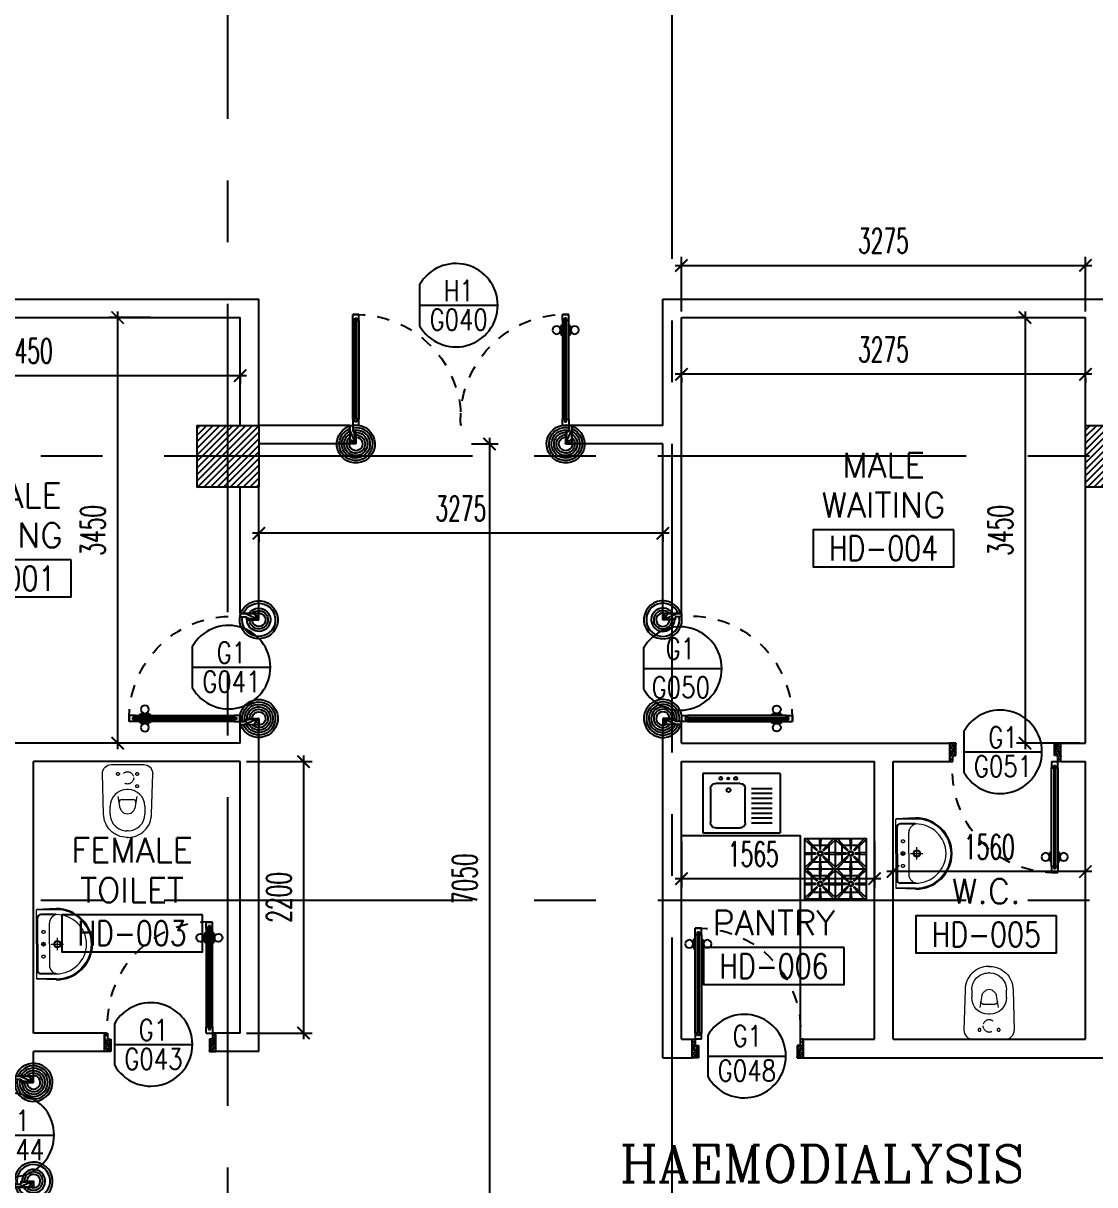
# Model space of a CAD drawing. Extents: x 417866.9 to 417960.2, y 43448 to 43538.2.
# Drawn here: x 417931.88 to 417940.56, y 43475.37 to 43484.78 of the extents above; entities that cross this region are included whole.
import ezdxf
from ezdxf.enums import TextEntityAlignment as Align

# ---------------------------------------------------------------- set-up
doc = ezdxf.new("R2010")
doc.units = 0
doc.header["$MEASUREMENT"] = 0
doc.header["$PDMODE"] = 3
doc.header["$PDSIZE"] = 0.1
for name, pattern in [('CENTERX2', [4, 2.5, -0.5, 0.5, -0.5]), ('DASHED', [0.75, 0.5, -0.25]), ('HIDDEN', [0.375, 0.25, -0.125]), ('HIDDEN2', [0.1875, 0.125, -0.0625])]:
    doc.linetypes.add(name, pattern=pattern)
doc.layers.get('0').update_dxf_attribs({"linetype": 'CONTINUOUS'})
doc.layers.get('DEFPOINTS').update_dxf_attribs({"linetype": 'CONTINUOUS'})
for name, color, linetype in [('A-FURN-W', 4, 'CONTINUOUS'), ('AXES', 11, 'CENTERX2'), ('COL', 2, 'CONTINUOUS'), ('DIM', 4, 'CONTINUOUS'), ('DOOR', 4, 'CONTINUOUS'), ('DOOR-CR', 2, 'CONTINUOUS'), ('DOOR-DIM', 3, 'CONTINUOUS'), ('DOOR-NO', 3, 'CONTINUOUS'), ('E-PANELBX', 3, 'CONTINUOUS'), ('FIX', 3, 'CONTINUOUS'), ('HAT', 8, 'CONTINUOUS'), ('K-FUR', 3, 'CONTINUOUS'), ('RM-BOX', 2, 'CONTINUOUS'), ('RM-NAME', 2, 'CONTINUOUS'), ('RM-NO', 2, 'CONTINUOUS'), ('TEXT', 4, 'CONTINUOUS'), ('WALL', 2, 'CONTINUOUS')]:
    doc.layers.add(name, color=color, linetype=linetype)
doc.styles.add('ROMANC', font='romanc', dxfattribs={"height": 0.1})
doc.styles.add('ROMANS', font='ROMANS.shx', dxfattribs={"width": 0.6})
doc.dimstyles.new('STANDARD in', dxfattribs={"dimtxt": 0.2, "dimasz": 0.1, "dimexe": 0.07, "dimexo": 0.05, "dimgap": 0.1, "dimtad": 1, "dimdec": 0, "dimlfac": 1000, "dimzin": 0, "dimdsep": 46, "dimtxsty": 'ROMANS', "dimblk": 'ARCHTICK', "dimcen": 0.05, "dimdle": 0.05, "dimclrd": 4, "dimclre": 4, "dimclrt": 2, "dimadec": 0, "dimazin": 0, "dimtfac": 1, "dimtdec": 0, "dimtmove": 2, "dimatfit": 3, "dimfxl": 0, "dimtolj": 1, "dimtzin": 0, "dimarcsym": 0})

# ---------------------------------------------------------------- blocks, each defined once
blk = doc.blocks.new('A$C272A55A0')
at = {"layer": 'DOOR', "color": 0, "linetype": 'ByBlock'}
for p, q in [((0, 900.4), (0, 1050.4)), ((50, 1050.4), (0, 1050.4)), ((50, 950.4), (50, 1050.4)), ((1750, 950.4), (1750, 1050.4)), ((1750, 1050.4), (1800, 1050.4)), ((1800, 1050.4), (1800, 900.4)), ((25, 950.4), (50, 950.4)), ((25, 900.4), (25, 950.4)), ((1775, 950.4), (1750, 950.4)), ((1775, 900.4), (1775, 950.4)), ((0, 900.4), (25, 900.4)), ((75, 900.4), (25, 900.4)), ((25, 850.4), (25, 900.4)), ((42, 850.4), (25, 850.4)), ((58, 870.4), (42, 870.4)), ((42, 870.4), (42, 850.4)), ((58, 850.4), (58, 870.4)), ((75, 850.4), (58, 850.4)), ((75, 900.4), (75, 850.4)), ((1725, 900.4), (1775, 900.4)), ((1725, 900.4), (1725, 850.4)), ((1725, 850.4), (1742, 850.4)), ((1742, 870.4), (1758, 870.4)), ((1742, 850.4), (1742, 870.4)), ((1758, 870.4), (1758, 850.4)), ((1758, 850.4), (1775, 850.4)), ((1800, 900.4), (1775, 900.4)), ((1775, 850.4), (1775, 900.4)), ((1717.8, 160.1), (1708.8, 160.1)), ((1708.8, 95.3), (1708.8, 160.1)), ((1717.8, 95.3), (1708.8, 95.3)), ((1725, 172.7), (1717.8, 172.7)), ((1717.8, 172.7), (1717.8, 82.7)), ((1717.8, 95.3), (1717.8, 160.1)), ((1775, 172.7), (1782.2, 172.7)), ((1782.2, 172.7), (1782.2, 82.7)), ((1782.2, 160.1), (1791.2, 160.1)), ((1782.2, 95.3), (1782.2, 160.1)), ((1782.2, 95.3), (1791.2, 95.3)), ((1791.2, 95.3), (1791.2, 160.1)), ((25, 50.4), (42, 50.4)), ((25, 50.4), (25, 0.4)), ((25, 0.4), (75, 0.4)), ((75, 0.4), (25, 0.4)), ((42, 50.4), (42, 30.4)), ((42, 30.4), (58, 30.4)), ((58, 50.4), (75, 50.4)), ((58, 50.4), (58, 30.4)), ((75, 50.4), (75, 0.4)), ((1725, 82.7), (1717.8, 82.7)), ((1742, 50.4), (1725, 50.4)), ((1725, 50.4), (1725, 0.4)), ((1775, 0.4), (1725, 0.4)), ((1725, 0.4), (1775, 0.4)), ((1742, 50.4), (1742, 30.4)), ((1758, 30.4), (1742, 30.4)), ((1775, 50.4), (1758, 50.4)), ((1758, 50.4), (1758, 30.4)), ((1775, 82.7), (1782.2, 82.7)), ((1775, 50.4), (1775, 0.4))]:
    blk.add_line(p, q, dxfattribs=at)
at = {"layer": 'DOOR', "color": 9, "linetype": 'ByBlock'}
for p, q in [((50, 1050.4), (0, 1010.2)), ((50, 1050.4), (0, 936.6)), ((50, 1050.4), (36.6, 950.4)), ((1750, 1050.4), (1800, 1010.2)), ((1750, 1050.4), (1800, 936.6)), ((1750, 1050.4), (1763.4, 950.4))]:
    blk.add_line(p, q, dxfattribs=at)
at = {"layer": 'DOOR', "linetype": 'ByBlock'}
for p, q in [((25, 850.4), (25, 50.4)), ((42, 850.4), (42, 50.4)), ((58, 850.4), (58, 50.4)), ((75, 50.4), (75, 850.4)), ((1725, 50.4), (1725, 850.4)), ((1742, 850.4), (1742, 50.4)), ((1758, 850.4), (1758, 50.4)), ((1775, 850.4), (1775, 50.4))]:
    blk.add_line(p, q, dxfattribs=at)
at = {"layer": 'DOOR', "color": 0, "linetype": 'ByBlock'}
for centre in [(1676.5, 127.7), (1823.5, 127.7)]:
    blk.add_circle(centre, 32.4, dxfattribs=at)
at = {"layer": 'DOOR', "color": 9, "linetype": 'ByBlock'}
for centre, radius, start, end in [((50, 1050.4), 34.4, 180, 270), ((50, 1050.4), 14.4, 180, 270), ((1750, 1050.4), 14.4, 270, 0), ((1750, 1050.4), 34.4, 270, 0), ((50, 1050.4), 54.4, 203.20738, 270), ((50, 1050.4), 74.4, 227.77643, 270), ((50, 1050.4), 94.4, 238.01819, 270), ((50, 1050.4), 114.4, 244.08384, 257.37743), ((1750, 1050.4), 54.4, 270, 336.79262), ((1750, 1050.4), 74.4, 270, 312.22357), ((1750, 1050.4), 94.4, 270, 301.98181), ((1750, 1050.4), 114.4, 282.62257, 295.91616), ((50, 1050.4), 134.4, 248.15985, 259.28002), ((50, 1050.4), 154.4, 251.10529, 256.28577), ((1750, 1050.4), 134.4, 280.71998, 291.84015), ((1750, 1050.4), 154.4, 283.71423, 288.89471)]:
    blk.add_arc(centre, radius, start, end, dxfattribs=at)
at = {"layer": 'DOOR', "linetype": 'HIDDEN', "ltscale": 0.5}
for centre, start, end in [((50, 851.4), 268.31738, 3.29648), ((1750, 851.4), 176.70352, 271.68262)]:
    blk.add_arc(centre, 851.4, start, end, dxfattribs=at)
at = {"layer": 'WALL', "linetype": 'ByBlock'}
blk.add_line((1800, 900.4), (1800, 1050.4), dxfattribs=at)
blk = doc.blocks.new('DOOR90')
at = {"layer": 'DOOR', "color": 7, "linetype": 'ByBlock'}
for p, q in [((-150, 0), (0, 0)), ((-150, 0), (-150, -25)), ((0, -50), (-113.7, 0)), ((0, -50), (-40.1, 0)), ((0, -50), (0, 0)), ((-1000, -25), (-1050, -25)), ((-1050, -75), (-1050, -25)), ((-1050, -25), (-1050, -75)), ((-1000, -75), (-1050, -75)), ((-1000, -42), (-1020, -42)), ((-1020, -42), (-1020, -58)), ((-1000, -58), (-1020, -58)), ((-1000, -25), (-1000, -42)), ((-1000, -58), (-1000, -75)), ((-877.6, -17.8), (-967.6, -17.8)), ((-967.6, -25), (-967.6, -17.8)), ((-967.6, -75), (-967.6, -82.2)), ((-877.6, -82.2), (-967.6, -82.2)), ((-955, -8.8), (-890.2, -8.8)), ((-955, -17.8), (-955, -8.8)), ((-955, -17.8), (-890.2, -17.8)), ((-955, -82.2), (-890.2, -82.2)), ((-955, -82.2), (-955, -91.2)), ((-955, -91.2), (-890.2, -91.2)), ((-890.2, -17.8), (-890.2, -8.8)), ((-890.2, -82.2), (-890.2, -91.2)), ((-877.6, -25), (-877.6, -17.8)), ((-877.6, -75), (-877.6, -82.2)), ((-200, -25), (-150, -25)), ((-200, -42), (-200, -25)), ((-180, -42), (-200, -42)), ((-200, -58), (-180, -58)), ((-200, -75), (-200, -58)), ((-150, -75), (-200, -75)), ((-180, -58), (-180, -42)), ((-150, -25), (-100, -25)), ((-150, -75), (-150, -25)), ((-100, -25), (-100, -50)), ((0, -50), (-100, -36.6)), ((-100, -50), (0, -50)), ((-150, -875), (-100, -875)), ((-150, -900), (-150, -875)), ((-150, -900), (0, -900)), ((0, -900), (-150, -900)), ((0, -850), (-113.7, -900)), ((-100, -875), (-100, -850)), ((0, -850), (-100, -863.4)), ((-100, -850), (0, -850)), ((0, -850), (-40.1, -900)), ((0, -850), (0, -900))]:
    blk.add_line(p, q, dxfattribs=at)
at = {"layer": 'DOOR', "linetype": 'ByBlock'}
for p, q in [((-200, -25), (-1000, -25)), ((-200, -42), (-1000, -42)), ((-200, -58), (-1000, -58)), ((-1000, -75), (-200, -75))]:
    blk.add_line(p, q, dxfattribs=at)
at = {"layer": 'DOOR', "color": 7, "linetype": 'ByBlock'}
for centre in [(-922.6, 23.5), (-922.6, -123.5)]:
    blk.add_circle(centre, 32.4, dxfattribs=at)
for centre, radius, start, end in [((0, -50), 154.4, 161.10529, 166.28577), ((0, -50), 94.4, 148.01819, 180), ((0, -50), 134.4, 158.15985, 169.28002), ((0, -50), 114.4, 154.08384, 167.37743), ((0, -50), 74.4, 137.77643, 180), ((0, -50), 54.4, 113.20738, 180), ((0, -50), 34.4, 90, 180), ((0, -50), 14.4, 90, 180), ((0, -850), 154.4, 193.71423, 198.89471), ((0, -850), 134.4, 190.71998, 201.84015), ((0, -850), 94.4, 180, 211.98181), ((0, -850), 74.4, 180, 222.22357), ((0, -850), 54.4, 180, 246.79262), ((0, -850), 34.4, 180, 270), ((0, -850), 14.4, 180, 270)]:
    blk.add_arc(centre, radius, start, end, dxfattribs=at)
at = {"layer": 'DOOR', "linetype": 'HIDDEN', "ltscale": 0.5}
blk.add_arc((-222.2, -50), 828.2, 178.27012, 275.00304, dxfattribs=at)
blk = doc.blocks.new('RM1')
at = {"layer": 'RM-BOX'}
blk.add_lwpolyline([(569.9, -200), (-569.9, -200), (-569.9, -500), (569.9, -500)], close=True, dxfattribs=at)
at = {"layer": 'RM-NAME', "style": 'ROMANS'}
for tag, p in [('ROOMNAME1', (0, 323.8)), ('ROOMNAME2', (0, 0))]:
    blk.add_attdef(tag, text='', height=200, dxfattribs=at).set_placement(p, align=Align.MIDDLE)
at = {"layer": 'RM-NO', "style": 'ROMANS', "width": 0.8}
blk.add_attdef('ROOMNO', text='', height=200, dxfattribs=at).set_placement((0, -350), align=Align.MIDDLE)
blk = doc.blocks.new('DD1')
at = {"layer": 'DOOR-CR'}
blk.add_line((-316.5, 0), (316.5, 0), dxfattribs=at)
blk.add_lwpolyline([(-316.5, -165.7, 3.820224), (-316.5, 165.7)], format="xyb", close=True, dxfattribs=at)
at = {"layer": 'DOOR-NO', "color": 255, "style": 'ROMANS'}
for tag, width, p in [('G', 0.8, (-21.7, 155.8)), ('0000', 0.7, (-21.7, -135.5))]:
    blk.add_attdef(tag, text='', height=195.5, dxfattribs=dict(at, width=width)).set_placement(p, align=Align.MIDDLE)
blk = doc.blocks.new('LAV1')
at = {"layer": 'FIX', "linetype": 'ByBlock', "ltscale": 0.3}
for p, q in [((-287, 210), (-280, 50)), ((-240, 210), (-240, 85)), ((240, 210), (240, 85)), ((287, 210), (280, 50)), ((0, 60), (-215, 60)), ((0, 60), (215, 60))]:
    blk.add_line(p, q, dxfattribs=at)
at = {"layer": 'FIX', "linetype": 'Continuous', "lineweight": 20}
for p, q in [((-280, 210), (-280, 50)), ((280, 210), (280, 50)), ((0, 155), (-170, 155)), ((0, 155), (170, 155)), ((0, 50), (-280, 50)), ((0, 50), (-247.3, 50)), ((0, 50), (280, 50)), ((0, 50), (247.3, 50))]:
    blk.add_line(p, q, dxfattribs=at)
at = {"layer": 'FIX', "linetype": 'DASHED', "lineweight": 20, "ltscale": 0.05}
for p, q in [((49.5, 220), (-50.5, 220)), ((-0.5, 170), (-0.5, 270)), ((-0.5, 170), (-0.5, 270))]:
    blk.add_line(p, q, dxfattribs=at)
at = {"layer": 'FIX', "lineweight": 20}
for p, q in [((15.6, 107.5), (-15.5, 107.5)), ((0, 92), (0, 123))]:
    blk.add_line(p, q, dxfattribs=at)
for centre, radius in [((-0.5, 220), 29.5), ((-0.5, 220), 22.5), ((0, 107.5), 15.5)]:
    blk.add_circle(centre, radius, dxfattribs=at)
at = {"layer": 'FIX', "linetype": 'HIDDEN', "lineweight": 20, "ltscale": 0.05}
for centre in [(-100, 107.5), (100, 107.5)]:
    blk.add_circle(centre, 12.4, dxfattribs=at)
at = {"layer": 'FIX', "linetype": 'ByBlock', "ltscale": 0.3}
for centre, radius, start, end in [((5.1, 212), 292.1, 90.99638, 180.39035), ((-5.1, 212), 292.1, 359.60965, 89.00362), ((-215, 85), 25, 180, 270), ((215, 85), 25, 270, 0)]:
    blk.add_arc(centre, radius, start, end, dxfattribs=at)
at = {"layer": 'FIX', "linetype": 'Continuous', "lineweight": 20}
for centre, radius, start, end in [((5.1, 212), 285.1, 91.02017, 180.39998), ((-5.1, 212), 285.1, 359.60002, 88.97983), ((5.1, 212), 245.1, 91.18134, 180.46566), ((-5.1, 212), 245.1, 359.53434, 88.81866), ((-170, 225), 70, 180, 270), ((170, 225), 70, 270, 0)]:
    blk.add_arc(centre, radius, start, end, dxfattribs=at)
blk = doc.blocks.new('WC')
at = {"layer": 'FIX', "lineweight": 20}
for p, q in [((475, 140.8), (538, 140.8)), ((339, 4.8), (339, -4.8)), ((394.8, 75.7), (490.4, 60.1)), ((533.7, 24.2), (539.5, 0)), ((539.5, 0), (533.7, -24.2)), ((674, 4.8), (674, -4.8)), ((490.4, -60.1), (394.8, -75.7)), ((538, -140.8), (475, -140.8)), ((213.2, -203.8), (210, -203.8))]:
    blk.add_line(p, q, dxfattribs=at)
at = {"layer": 'FIX', "linetype": 'Continuous', "lineweight": 20}
blk.add_line((420.1, -47.3), (420.4, 44.6), dxfattribs=at)
at = {"layer": 'FIX', "lineweight": 20}
for points in [[(210, -203.8, -0.414214), (137, -130.8), (137, 0), (137, 130.8, -0.414214), (210, 203.8)], [(727, -4.8), (727, 4.8, 0.414214), (538, 193.8), (210, 203.8)], [(727, 4.8), (727, -4.8, -0.414214), (538, -193.8), (210, -203.8)]]:
    blk.add_lwpolyline(points, format="xyb", dxfattribs=at)
at = {"layer": 'FIX', "linetype": 'HIDDEN2', "lineweight": 20, "ltscale": 0.3}
blk.add_circle((245, 0), 49.8, dxfattribs=at)
at = {"layer": 'FIX', "linetype": 'HIDDEN', "lineweight": 20, "ltscale": 0.05}
for centre in [(213.2, 77.5), (213.2, -77.5)]:
    blk.add_circle(centre, 11.6, dxfattribs=at)
at = {"layer": 'FIX', "lineweight": 20}
for centre, radius, start, end in [((475, 4.8), 136, 90, 180), ((538, 4.8), 136, 360, 90), ((464.4, -17.6), 82, 51.07583, 71.50405), ((473, -6.9), 68.2, 27.15318, 51.07583), ((475, -4.8), 136, 180, 270), ((464.4, 17.6), 82, 288.49595, 308.92417), ((473, 6.9), 68.2, 308.92417, 332.84682), ((538, -4.8), 136, 270, 0)]:
    blk.add_arc(centre, radius, start, end, dxfattribs=at)
at = {"layer": 'FIX', "linetype": 'Continuous', "lineweight": 20}
for centre, start, end in [((442.7, 45.5), 88.38785, 182.33379), ((442.4, -45.6), 177.66621, 271.61215)]:
    blk.add_arc(centre, 22.3, start, end, dxfattribs=at)
blk = doc.blocks.new('COL50')
at = {"layer": 'COL'}
blk.add_lwpolyline([(-250, 250), (-250, -250), (250, -250), (250, 250)], close=True, dxfattribs=at)
blk = doc.blocks.new('*X78')
at = {"color": 0}
for p, q in [((238728.6, 25111.6), (239178, 25561)), ((238728.6, 25164.6), (239124.9, 25561)), ((238728.6, 25217.7), (239071.9, 25561)), ((238728.6, 25270.7), (239018.9, 25561)), ((238728.6, 25323.7), (238965.8, 25561)), ((238728.6, 25376.8), (238912.8, 25561)), ((238728.6, 25429.8), (238859.8, 25561)), ((238728.6, 25482.8), (238806.7, 25561)), ((238728.6, 25535.9), (238753.7, 25561)), ((238728.6, 25058.6), (239228.6, 25558.6)), ((238784, 25061), (239228.6, 25505.5)), ((238837.1, 25061), (239228.6, 25452.5)), ((238890.1, 25061), (239228.6, 25399.5)), ((238943.1, 25061), (239228.6, 25346.4)), ((238996.2, 25061), (239228.6, 25293.4)), ((239049.2, 25061), (239228.6, 25240.4)), ((239102.2, 25061), (239228.6, 25187.3)), ((239155.3, 25061), (239228.6, 25134.3)), ((239208.3, 25061), (239228.6, 25081.3))]:
    blk.add_line(p, q, dxfattribs=at)
blk = doc.blocks.new('*X73')
at = {"color": 0}
for p, q in [((245928.6, 25099.1), (246390.4, 25561)), ((245928.6, 25152.1), (246337.4, 25561)), ((245928.6, 25205.2), (246284.4, 25561)), ((245928.6, 25258.2), (246231.3, 25561)), ((245928.6, 25311.2), (246178.3, 25561)), ((245928.6, 25364.3), (246125.3, 25561)), ((245928.6, 25417.3), (246072.2, 25561)), ((245928.6, 25470.3), (246019.2, 25561)), ((245928.6, 25523.4), (245966.2, 25561)), ((245943.5, 25061), (246428.6, 25546.1)), ((245996.5, 25061), (246428.6, 25493)), ((246049.5, 25061), (246428.6, 25440)), ((246102.6, 25061), (246428.6, 25387)), ((246155.6, 25061), (246428.6, 25333.9)), ((246208.6, 25061), (246428.6, 25280.9)), ((246261.7, 25061), (246428.6, 25227.9)), ((246314.7, 25061), (246428.6, 25174.8)), ((246367.7, 25061), (246428.6, 25121.8)), ((246420.8, 25061), (246428.6, 25068.8))]:
    blk.add_line(p, q, dxfattribs=at)
blk = doc.blocks.new('_ARCHTICK')
at = {"color": 0, "linetype": 'ByBlock', "const_width": 0.15}
blk.add_lwpolyline([(-0.5, -0.5), (0.5, 0.5)], dxfattribs=at)
blk = doc.blocks.new('*D250')
at = {"layer": 'DEFPOINTS', "color": 0}
for p in [(417930.1866, 43481.9649), (417933.6366, 43481.9649), (417933.6366, 43481.9281)]:
    blk.add_point(p, dxfattribs=at)
at = {"layer": 'DIM', "color": 4, "lineweight": -2}
for p, q in [((417930.1366, 43481.9281), (417933.6866, 43481.9281)), ((417930.1866, 43481.9149), (417930.1866, 43481.8581)), ((417933.6366, 43481.9149), (417933.6366, 43481.8581))]:
    blk.add_line(p, q, dxfattribs=at)
at = {"layer": 'DIM', "color": 4, "lineweight": -2, "xscale": 0.1, "yscale": 0.1, "zscale": 0.1, "rotation": 180}
blk.add_blockref('_ARCHTICK', (417930.1866, 43481.9281), dxfattribs=at)
at = {"layer": 'DIM', "color": 4, "lineweight": -2, "xscale": 0.1, "yscale": 0.1, "zscale": 0.1}
blk.add_blockref('_ARCHTICK', (417933.6366, 43481.9281), dxfattribs=at)
at = {"layer": 'DIM', "color": 2, "insert": (417931.9116, 43482.1281), "char_height": 0.2, "attachment_point": 5, "style": 'ROMANS'}
blk.add_mtext('\\A1;3450', dxfattribs=at)
blk = doc.blocks.new('*D251')
at = {"layer": 'DEFPOINTS', "color": 0}
for p in [(417932.962, 43482.3993), (417932.6421, 43478.9493), (417932.962, 43478.9493)]:
    blk.add_point(p, dxfattribs=at)
at = {"layer": 'DIM', "color": 4, "lineweight": -2}
for p, q in [((417932.6421, 43482.4493), (417932.6421, 43478.8993)), ((417932.912, 43482.3993), (417932.5721, 43482.3993)), ((417932.912, 43478.9493), (417932.5721, 43478.9493))]:
    blk.add_line(p, q, dxfattribs=at)
at = {"layer": 'DIM', "color": 4, "lineweight": -2, "xscale": 0.1, "yscale": 0.1, "zscale": 0.1}
for p, rotation in [((417932.6421, 43482.3993), 90), ((417932.6421, 43478.9493), 270)]:
    blk.add_blockref('_ARCHTICK', p, dxfattribs=dict(at, rotation=rotation))
at = {"layer": 'DIM', "color": 2, "insert": (417932.4421, 43480.6743), "char_height": 0.2, "attachment_point": 5, "rotation": 90, "style": 'ROMANS'}
blk.add_mtext('\\A1;3450', dxfattribs=at)
blk = doc.blocks.new('*D252')
at = {"layer": 'DEFPOINTS', "color": 0}
for p in [(417933.6366, 43478.7993), (417933.6366, 43476.5993), (417934.1495, 43476.5993)]:
    blk.add_point(p, dxfattribs=at)
at = {"layer": 'DIM', "color": 4, "lineweight": -2}
for p, q in [((417934.1495, 43478.8493), (417934.1495, 43476.5493)), ((417933.6866, 43478.7993), (417934.2195, 43478.7993)), ((417933.6866, 43476.5993), (417934.2195, 43476.5993))]:
    blk.add_line(p, q, dxfattribs=at)
at = {"layer": 'DIM', "color": 4, "lineweight": -2, "xscale": 0.1, "yscale": 0.1, "zscale": 0.1}
for p, rotation in [((417934.1495, 43478.7993), 90), ((417934.1495, 43476.5993), 270)]:
    blk.add_blockref('_ARCHTICK', p, dxfattribs=dict(at, rotation=rotation))
at = {"layer": 'DIM', "color": 2, "insert": (417933.9495, 43477.6993), "char_height": 0.2, "attachment_point": 5, "rotation": 90, "style": 'ROMANS'}
blk.add_mtext('\\A1;2200', dxfattribs=at)
blk = doc.blocks.new('*D583')
at = {"layer": 'DEFPOINTS', "color": 0}
for p in [(417938.9266, 43477.9086), (417938.9266, 43477.8569), (417940.4866, 43477.8569)]:
    blk.add_point(p, dxfattribs=at)
at = {"layer": 'DIM', "color": 4, "lineweight": -2}
for p, q in [((417940.5366, 43477.9086), (417938.8766, 43477.9086)), ((417938.9266, 43477.9069), (417938.9266, 43477.9786)), ((417940.4866, 43477.9069), (417940.4866, 43477.9786))]:
    blk.add_line(p, q, dxfattribs=at)
at = {"layer": 'DIM', "color": 4, "lineweight": -2, "xscale": 0.1, "yscale": 0.1, "zscale": 0.1, "rotation": 180}
blk.add_blockref('_ARCHTICK', (417938.9266, 43477.9086), dxfattribs=at)
at = {"layer": 'DIM', "color": 4, "lineweight": -2, "xscale": 0.1, "yscale": 0.1, "zscale": 0.1}
blk.add_blockref('_ARCHTICK', (417940.4866, 43477.9086), dxfattribs=at)
at = {"layer": 'DIM', "color": 2, "insert": (417939.7066, 43478.1086), "char_height": 0.2, "attachment_point": 5, "style": 'ROMANS'}
blk.add_mtext('\\A1;1560', dxfattribs=at)
blk = doc.blocks.new('*D582')
at = {"layer": 'DEFPOINTS', "color": 0}
for p in [(417937.2116, 43478.2011), (417938.7766, 43478.2011), (417937.2116, 43477.8503)]:
    blk.add_point(p, dxfattribs=at)
at = {"layer": 'DIM', "color": 4, "lineweight": -2}
for p, q in [((417937.2116, 43478.1511), (417937.2116, 43477.7803)), ((417938.7766, 43478.1511), (417938.7766, 43477.7803)), ((417938.8266, 43477.8503), (417937.1616, 43477.8503))]:
    blk.add_line(p, q, dxfattribs=at)
at = {"layer": 'DIM', "color": 4, "lineweight": -2, "xscale": 0.1, "yscale": 0.1, "zscale": 0.1, "rotation": 180}
blk.add_blockref('_ARCHTICK', (417937.2116, 43477.8503), dxfattribs=at)
at = {"layer": 'DIM', "color": 4, "lineweight": -2, "xscale": 0.1, "yscale": 0.1, "zscale": 0.1}
blk.add_blockref('_ARCHTICK', (417938.7766, 43477.8503), dxfattribs=at)
at = {"layer": 'DIM', "color": 2, "insert": (417937.7941, 43478.0503), "char_height": 0.2, "attachment_point": 5, "style": 'ROMANS'}
blk.add_mtext('\\A1;1565', dxfattribs=at)
blk = doc.blocks.new('*D262')
at = {"layer": 'DEFPOINTS', "color": 0}
for p in [(417940.0316, 43482.3993), (417939.9964, 43478.9493), (417940.4866, 43478.9493)]:
    blk.add_point(p, dxfattribs=at)
at = {"layer": 'DIM', "color": 4, "lineweight": -2}
for p, q in [((417939.9964, 43482.4493), (417939.9964, 43478.8993)), ((417939.9816, 43482.3993), (417939.9264, 43482.3993)), ((417940.4366, 43478.9493), (417939.9264, 43478.9493))]:
    blk.add_line(p, q, dxfattribs=at)
at = {"layer": 'DIM', "color": 4, "lineweight": -2, "xscale": 0.1, "yscale": 0.1, "zscale": 0.1}
for p, rotation in [((417939.9964, 43482.3993), 90), ((417939.9964, 43478.9493), 270)]:
    blk.add_blockref('_ARCHTICK', p, dxfattribs=dict(at, rotation=rotation))
at = {"layer": 'DIM', "color": 2, "insert": (417939.7964, 43480.6743), "char_height": 0.2, "attachment_point": 5, "rotation": 90, "style": 'ROMANS'}
blk.add_mtext('\\A1;3450', dxfattribs=at)
blk = doc.blocks.new('*D263')
at = {"layer": 'DEFPOINTS', "color": 0}
for p in [(417940.4866, 43482.8216), (417937.2116, 43482.3993), (417940.4866, 43482.3993)]:
    blk.add_point(p, dxfattribs=at)
at = {"layer": 'DIM', "color": 4, "lineweight": -2}
for p, q in [((417937.1616, 43482.8216), (417940.5366, 43482.8216)), ((417937.2116, 43482.4493), (417937.2116, 43482.8916)), ((417940.4866, 43482.4493), (417940.4866, 43482.8916))]:
    blk.add_line(p, q, dxfattribs=at)
at = {"layer": 'DIM', "color": 4, "lineweight": -2, "xscale": 0.1, "yscale": 0.1, "zscale": 0.1, "rotation": 180}
blk.add_blockref('_ARCHTICK', (417937.2116, 43482.8216), dxfattribs=at)
at = {"layer": 'DIM', "color": 4, "lineweight": -2, "xscale": 0.1, "yscale": 0.1, "zscale": 0.1}
blk.add_blockref('_ARCHTICK', (417940.4866, 43482.8216), dxfattribs=at)
at = {"layer": 'DIM', "color": 2, "insert": (417938.8491, 43483.0216), "char_height": 0.2, "attachment_point": 5, "style": 'ROMANS'}
blk.add_mtext('\\A1;3275', dxfattribs=at)
blk = doc.blocks.new('*D264')
at = {"layer": 'DEFPOINTS', "color": 0}
for p in [(417933.7866, 43480.6868), (417933.7866, 43480.6501), (417937.0616, 43480.6868)]:
    blk.add_point(p, dxfattribs=at)
at = {"layer": 'DIM', "color": 4, "lineweight": -2}
for p, q in [((417937.1116, 43480.6501), (417933.7366, 43480.6501)), ((417933.7866, 43480.6368), (417933.7866, 43480.5801)), ((417937.0616, 43480.6368), (417937.0616, 43480.5801))]:
    blk.add_line(p, q, dxfattribs=at)
at = {"layer": 'DIM', "color": 4, "lineweight": -2, "xscale": 0.1, "yscale": 0.1, "zscale": 0.1, "rotation": 180}
blk.add_blockref('_ARCHTICK', (417933.7866, 43480.6501), dxfattribs=at)
at = {"layer": 'DIM', "color": 4, "lineweight": -2, "xscale": 0.1, "yscale": 0.1, "zscale": 0.1}
blk.add_blockref('_ARCHTICK', (417937.0616, 43480.6501), dxfattribs=at)
at = {"layer": 'DIM', "color": 2, "insert": (417935.4241, 43480.8501), "char_height": 0.2, "attachment_point": 5, "style": 'ROMANS'}
blk.add_mtext('\\A1;3275', dxfattribs=at)
blk = doc.blocks.new('*D265')
at = {"layer": 'DEFPOINTS', "color": 0}
for p in [(417937.2116, 43481.9618), (417940.4866, 43481.9618), (417937.2116, 43481.939)]:
    blk.add_point(p, dxfattribs=at)
at = {"layer": 'DIM', "color": 4, "lineweight": -2}
for p, q in [((417940.5366, 43481.939), (417937.1616, 43481.939)), ((417937.2116, 43481.9118), (417937.2116, 43481.869)), ((417940.4866, 43481.9118), (417940.4866, 43481.869))]:
    blk.add_line(p, q, dxfattribs=at)
at = {"layer": 'DIM', "color": 4, "lineweight": -2, "xscale": 0.1, "yscale": 0.1, "zscale": 0.1, "rotation": 180}
blk.add_blockref('_ARCHTICK', (417937.2116, 43481.939), dxfattribs=at)
at = {"layer": 'DIM', "color": 4, "lineweight": -2, "xscale": 0.1, "yscale": 0.1, "zscale": 0.1}
blk.add_blockref('_ARCHTICK', (417940.4866, 43481.939), dxfattribs=at)
at = {"layer": 'DIM', "color": 2, "insert": (417938.8491, 43482.139), "char_height": 0.2, "attachment_point": 5, "style": 'ROMANS'}
blk.add_mtext('\\A1;3275', dxfattribs=at)
blk = doc.blocks.new('A$C68711307')
at = {"layer": 'A-FURN-W'}
for p, q in [((0, 0), (0, 0.6266)), ((0, 0.6266), (0.48, 0.6266)), ((0.48, 0.6266), (0.48, 0)), ((0.08, 0.3234), (0.08, 0.5234)), ((0.12, 0.5634), (0.4, 0.5634)), ((0.44, 0.5234), (0.44, 0.3234)), ((0.4, 0.2834), (0.12, 0.2834)), ((0.12, 0.232), (0.12, 0.0643)), ((0.16, 0.232), (0.16, 0.0643)), ((0.2, 0.232), (0.2, 0.0643)), ((0.24, 0.232), (0.24, 0.0643)), ((0.28, 0.232), (0.28, 0.0643)), ((0.32, 0.232), (0.32, 0.0643)), ((0.36, 0.232), (0.36, 0.0643)), ((0.4, 0.232), (0.4, 0.0643)), ((0, 0), (0.48, 0))]:
    blk.add_line(p, q, dxfattribs=at)
at = {"layer": 'A-FURN-W', "extrusion": (0, 0, -1)}
for centre, major_axis in [((0.04, 0.4799), (-0.00849, 0.00849)), ((0.04, 0.4199), (-0.00566, 0.00566)), ((0.1344, 0.4174), (-0.0113, 0.0113))]:
    blk.add_ellipse(centre, major_axis=major_axis, ratio=1, dxfattribs=at)
at = {"layer": 'A-FURN-W'}
for centre, start_param, end_param in [((0.12, 0.5234), 5.497787, 7.068583), ((0.4, 0.5234), 3.926991, 5.497787), ((0.12, 0.3234), 0.785398, 2.356194), ((0.4, 0.3234), 2.356194, 3.926991)]:
    blk.add_ellipse(centre, major_axis=(-0.0283, 0.0283), ratio=1, start_param=start_param, end_param=end_param, dxfattribs=at)
at = {"layer": 'A-FURN-W', "extrusion": (0, 0, -1)}
blk.add_ellipse((0.04, 0.3599), major_axis=(-0.00849, 0.00849), ratio=1, start_param=6.283185307178246, end_param=12.56637061435783, dxfattribs=at)
blk = doc.blocks.new('RANGE')
at = {"layer": 'K-FUR'}
for p, q in [((0.45, 0.904), (0.45, 0)), ((0, 0.452), (0.9, 0.452))]:
    blk.add_line(p, q, dxfattribs=at)
for points in [[(-0.001, 0.879), (0.172, 0.723, 0.025175), (0.18, 0.73), (0.023, 0.903)], [(0.211, 0.904), (0.22, 0.747, 0.025175), (0.23, 0.747), (0.238, 0.904)], [(0.426, 0.904), (0.27, 0.73, 0.025175), (0.278, 0.723), (0.45, 0.88)], [(0.449, 0.879), (0.622, 0.723, 0.025175), (0.63, 0.73), (0.473, 0.903)], [(0.661, 0.904), (0.67, 0.747, 0.025175), (0.68, 0.747), (0.688, 0.904)], [(0.876, 0.904), (0.72, 0.73, 0.025175), (0.728, 0.723), (0.9, 0.88)], [(0, 0.664), (0.156, 0.672, 0.025175), (0.156, 0.683), (0, 0.691)], [(0.45, 0.691), (0.294, 0.683, 0.025175), (0.294, 0.673), (0.45, 0.665)], [(0.45, 0.664), (0.606, 0.672, 0.025175), (0.606, 0.683), (0.45, 0.691)], [(0.9, 0.691), (0.744, 0.683, 0.025175), (0.744, 0.673), (0.9, 0.665)], [(0.024, 0.452), (0.18, 0.625, 0.025175), (0.172, 0.633), (0, 0.476)], [(0.239, 0.452), (0.23, 0.609, 0.025175), (0.22, 0.609), (0.212, 0.452)], [(0.451, 0.477), (0.278, 0.633, 0.025175), (0.27, 0.625), (0.427, 0.453)], [(0.474, 0.452), (0.63, 0.625, 0.025175), (0.622, 0.633), (0.45, 0.476)], [(0.689, 0.452), (0.68, 0.609, 0.025175), (0.67, 0.609), (0.662, 0.452)], [(0.901, 0.477), (0.728, 0.633, 0.025175), (0.72, 0.625), (0.877, 0.453)], [(-0.001, 0.427), (0.172, 0.271, 0.025175), (0.18, 0.278), (0.023, 0.451)], [(0.211, 0.452), (0.22, 0.295, 0.025175), (0.23, 0.295), (0.238, 0.452)], [(0.426, 0.452), (0.27, 0.279, 0.025175), (0.278, 0.271), (0.45, 0.428)], [(0.449, 0.427), (0.622, 0.271, 0.025175), (0.63, 0.278), (0.473, 0.451)], [(0.661, 0.452), (0.67, 0.295, 0.025175), (0.68, 0.295), (0.688, 0.452)], [(0.876, 0.452), (0.72, 0.279, 0.025175), (0.728, 0.271), (0.9, 0.428)], [(0, 0.212), (0.156, 0.221, 0.025175), (0.156, 0.231), (0, 0.239)], [(0.024, 0), (0.18, 0.173, 0.025175), (0.172, 0.181), (0, 0.024)], [(0.451, 0.025), (0.278, 0.181, 0.025175), (0.27, 0.173), (0.427, 0.001)], [(0.45, 0.239), (0.294, 0.231, 0.025175), (0.294, 0.221), (0.45, 0.213)], [(0.45, 0.212), (0.606, 0.221, 0.025175), (0.606, 0.231), (0.45, 0.239)], [(0.474, 0), (0.63, 0.173, 0.025175), (0.622, 0.181), (0.45, 0.024)], [(0.901, 0.025), (0.728, 0.181, 0.025175), (0.72, 0.173), (0.877, 0.001)], [(0.9, 0.239), (0.744, 0.231, 0.025175), (0.744, 0.221), (0.9, 0.213)], [(0.239, 0), (0.23, 0.157, 0.025175), (0.22, 0.157), (0.212, 0)], [(0.689, 0), (0.68, 0.157, 0.025175), (0.67, 0.157), (0.662, 0)]]:
    blk.add_lwpolyline(points, format="xyb", dxfattribs=at)
blk.add_lwpolyline([(0, 0), (0, 0.904), (0.9, 0.904), (0.9, 0)], close=True, dxfattribs=at)
for points in [[(0.1, 0.686), (0.1, 0.788)], [(0.113, 0.804), (0.217, 0.804)], [(0.233, 0.804), (0.336, 0.804)], [(0.35, 0.789), (0.35, 0.686)], [(0.55, 0.686), (0.55, 0.788)], [(0.563, 0.804), (0.667, 0.804)], [(0.683, 0.804), (0.786, 0.804)], [(0.8, 0.789), (0.8, 0.686)], [(0.1, 0.567), (0.1, 0.67)], [(0.217, 0.552), (0.114, 0.552)], [(0.337, 0.552), (0.233, 0.552)], [(0.35, 0.67), (0.35, 0.568)], [(0.55, 0.567), (0.55, 0.67)], [(0.667, 0.552), (0.564, 0.552)], [(0.787, 0.552), (0.683, 0.552)], [(0.8, 0.67), (0.8, 0.568)], [(0.113, 0.352), (0.217, 0.352)], [(0.233, 0.352), (0.336, 0.352)], [(0.563, 0.352), (0.667, 0.352)], [(0.683, 0.352), (0.786, 0.352)], [(0.1, 0.234), (0.1, 0.336)], [(0.1, 0.115), (0.1, 0.218)], [(0.35, 0.337), (0.35, 0.234)], [(0.35, 0.218), (0.35, 0.116)], [(0.55, 0.234), (0.55, 0.336)], [(0.55, 0.115), (0.55, 0.218)], [(0.8, 0.337), (0.8, 0.234)], [(0.8, 0.218), (0.8, 0.116)], [(0.217, 0.1), (0.114, 0.1)], [(0.337, 0.1), (0.233, 0.1)], [(0.667, 0.1), (0.564, 0.1)], [(0.787, 0.1), (0.683, 0.1)]]:
    blk.add_lwpolyline(points, dxfattribs=at)
for centre, radius in [((0.225, 0.678), 0.0373), ((0.225, 0.678), 0.0273), ((0.675, 0.678), 0.0373), ((0.675, 0.678), 0.0273), ((0.225, 0.226), 0.0373), ((0.225, 0.226), 0.0273), ((0.675, 0.226), 0.0373), ((0.675, 0.226), 0.0273)]:
    blk.add_circle(centre, radius, dxfattribs=at)
blk = doc.blocks.new('Rang')
at = {"layer": 'FIX', "xscale": -0.6637168141592866, "yscale": 0.6637168141592866, "zscale": 0.6637168141592921, "rotation": 90}
blk.add_blockref('RANGE', (0.6, 0.597), dxfattribs=at)
blk = doc.blocks.new('*D643')
at = {"layer": 'DEFPOINTS', "color": 0}
for p in [(417935.4602, 43481.3743), (417935.4602, 43474.3243), (417935.6564, 43474.3243)]:
    blk.add_point(p, dxfattribs=at)
at = {"layer": 'DIM', "color": 4, "lineweight": -2}
for p, q in [((417935.6564, 43481.4243), (417935.6564, 43474.2743)), ((417935.5102, 43481.3743), (417935.7264, 43481.3743)), ((417935.5102, 43474.3243), (417935.7264, 43474.3243))]:
    blk.add_line(p, q, dxfattribs=at)
at = {"layer": 'DIM', "color": 4, "lineweight": -2, "xscale": 0.1, "yscale": 0.1, "zscale": 0.1}
for p, rotation in [((417935.6564, 43481.3743), 90), ((417935.6564, 43474.3243), 270)]:
    blk.add_blockref('_ARCHTICK', p, dxfattribs=dict(at, rotation=rotation))
at = {"layer": 'DIM', "color": 2, "insert": (417935.4564, 43477.8493), "char_height": 0.2, "attachment_point": 5, "rotation": 90, "style": 'ROMANS'}
blk.add_mtext('\\A1;7050', dxfattribs=at)

msp = doc.modelspace()

# ---------------------------------------------------------------- linework, layer by layer
at = {"layer": 'AXES'}
for p, q in [((417933.5366, 43460.01), (417933.5366, 43537.5491)), ((417937.1366, 43466.8743), (417937.1366, 43525.6943)), ((417959.5194, 43481.2743), (417889.6966, 43481.2743)), ((417959.5194, 43477.6743), (417889.6966, 43477.6743))]:
    msp.add_line(p, q, dxfattribs=at)
at = {"layer": 'COL'}
msp.add_lwpolyline([(417940.9866, 43481.5243), (417940.9866, 43481.0243), (417940.4866, 43481.0243), (417940.4866, 43481.5243)], close=True, dxfattribs=at)
at = {"layer": 'E-PANELBX'}
for p in [(417937.2116, 43478.1993), (417938.1766, 43476.5493)]:
    msp.add_line(p, (417938.1766, 43478.1993), dxfattribs=at)
at = {"layer": 'FIX', "color": 32, "linetype": 'DASHED', "lineweight": 20, "ltscale": 0.05}
msp.add_line((417939.0671, 43478.0548), (417939.1671, 43478.0548), dxfattribs=at)
msp.add_line((417939.0671, 43478.0548), (417939.1671, 43478.0548), dxfattribs=at)
at = {"layer": 'FIX', "color": 1, "linetype": 'HIDDEN', "lineweight": 20, "ltscale": 0.05}
msp.add_circle((417932.8006, 43478.6002), 0.0116, dxfattribs=at)
at = {"layer": 'WALL'}
for p, q in [((417930.0116, 43482.5493), (417933.7866, 43482.5493)), ((417933.7866, 43481.5243), (417933.7866, 43482.5493)), ((417937.0616, 43482.5493), (417941.1616, 43482.5493)), ((417937.0616, 43481.5243), (417937.0616, 43482.5493)), ((417937.0616, 43482.5493), (417941.1616, 43482.5493)), ((417930.1866, 43482.3993), (417933.6366, 43482.3993)), ((417933.6366, 43481.5243), (417933.6366, 43482.3993)), ((417937.2116, 43479.9993), (417937.2116, 43482.3993)), ((417937.2116, 43482.3993), (417940.4866, 43482.3993)), ((417940.4866, 43481.5243), (417940.4866, 43482.3993)), ((417934.5236, 43481.5243), (417933.7866, 43481.5243)), ((417934.5236, 43481.5243), (417934.5236, 43481.3743)), ((417936.3236, 43481.5243), (417936.3236, 43481.3743)), ((417937.0616, 43481.5243), (417936.3236, 43481.5243)), ((417934.5236, 43481.3743), (417933.7866, 43481.3743)), ((417937.0616, 43481.3743), (417936.3236, 43481.3743)), ((417937.0616, 43479.9993), (417937.0616, 43481.3743)), ((417933.6366, 43479.9993), (417933.6366, 43481.0243)), ((417933.7866, 43479.9993), (417933.7866, 43481.0243)), ((417940.4866, 43478.9493), (417940.4866, 43481.0243)), ((417933.6366, 43479.9993), (417933.7866, 43479.9993)), ((417937.2116, 43479.9993), (417937.0616, 43479.9993)), ((417933.6366, 43478.9493), (417933.6366, 43479.0993)), ((417933.6366, 43479.0993), (417933.7866, 43479.0993)), ((417933.7866, 43476.4493), (417933.7866, 43479.0993)), ((417937.2116, 43479.0993), (417937.0616, 43479.0993)), ((417937.0616, 43476.3993), (417937.0616, 43479.0993)), ((417937.2116, 43478.9493), (417937.2116, 43479.0993)), ((417933.6366, 43478.9493), (417931.2866, 43478.9493)), ((417937.2116, 43478.9493), (417939.3866, 43478.9493)), ((417939.3866, 43478.7993), (417939.3866, 43478.9493)), ((417940.2866, 43478.9493), (417940.4866, 43478.9493)), ((417940.2866, 43478.7993), (417940.2866, 43478.9493)), ((417931.9616, 43476.5993), (417931.9616, 43478.7993)), ((417933.6366, 43478.7993), (417931.9616, 43478.7993)), ((417933.6366, 43476.5993), (417933.6366, 43478.7993)), ((417937.2116, 43478.7993), (417938.7766, 43478.7993)), ((417937.2116, 43476.5493), (417937.2116, 43478.7993)), ((417938.7766, 43476.5493), (417938.7766, 43478.7993)), ((417938.9266, 43478.7993), (417939.3866, 43478.7993)), ((417938.9266, 43476.5493), (417938.9266, 43478.7993)), ((417940.2866, 43478.7993), (417940.4866, 43478.7993)), ((417940.4866, 43476.5493), (417940.4866, 43478.7993)), ((417932.5366, 43476.5993), (417931.9616, 43476.5993)), ((417932.5366, 43476.4493), (417932.5366, 43476.5993)), ((417933.4366, 43476.4493), (417933.4366, 43476.5993)), ((417933.6366, 43476.5993), (417933.4366, 43476.5993)), ((417937.2116, 43476.5493), (417937.2991, 43476.5493)), ((417937.2991, 43476.3993), (417937.2991, 43476.5493)), ((417938.1991, 43476.5493), (417938.7766, 43476.5493)), ((417938.1991, 43476.3993), (417938.1991, 43476.5493)), ((417938.9266, 43476.5493), (417940.4866, 43476.5493)), ((417931.9616, 43476.2493), (417931.9616, 43476.4493)), ((417932.5366, 43476.4493), (417931.9616, 43476.4493)), ((417933.7866, 43476.4493), (417933.4366, 43476.4493)), ((417937.0616, 43476.3993), (417937.2991, 43476.3993)), ((417938.1991, 43476.3993), (417940.6366, 43476.3993)), ((417931.9616, 43476.2493), (417931.8116, 43476.2493))]:
    msp.add_line(p, q, dxfattribs=at)

# ---------------------------------------------------------------- block references
at = {"layer": 'COL', "xscale": -0.001000000047497451, "yscale": 0.0009999999892897904, "zscale": 0.001}
msp.add_blockref('COL50', (417933.5366, 43481.2743), dxfattribs=at)
at = {"layer": 'DOOR', "color": 0, "yscale": 0.0009999999892897904, "zscale": 0.001}
for name, p, xscale, rotation in [('A$C272A55A0', (417934.5236, 43482.4247), -0.001000000047497451, 180), ('DOOR90', (417940.2866, 43478.9493), -0.0009999999892897904, 270), ('DOOR90', (417933.4366, 43476.4493), 0.0009999999892897904, 270), ('DOOR90', (417937.2991, 43476.3993), -0.0009999999892897904, 90)]:
    msp.add_blockref(name, p, dxfattribs=dict(at, xscale=xscale, rotation=rotation))
at = {"layer": 'DOOR', "color": 0, "xscale": 0.001000000047497451, "yscale": 0.0009999999892897904, "zscale": 0.001}
msp.add_blockref('DOOR90', (417931.9616, 43476.2493), dxfattribs=at)
at = {"layer": 'DOOR-DIM', "yscale": 0.0009999999892897904, "zscale": 0.001, "rotation": 180}
for p, xscale in [((417933.7866, 43479.0993), -0.001000000047497451), ((417937.0616, 43479.0993), 0.001000000047497451)]:
    msp.add_blockref('DOOR90', p, dxfattribs=dict(at, xscale=xscale))
at = {"layer": 'DOOR-NO'}
ref = msp.add_blockref('DD1', (417935.4066, 43482.4989), dxfattribs=dict(at, xscale=0.001000000047497451, yscale=0.0009999999892897904, zscale=0.001))
ref.add_attrib('G', 'H1', dxfattribs={"height": 0.17, "style": 'ROMANS', "width": 0.8}).set_placement((417935.4066, 43482.6169), align=Align.MIDDLE)
ref.add_attrib('000', 'G040', dxfattribs={"height": 0.17, "style": 'ROMANS', "width": 0.8}).set_placement((417935.4066, 43482.381), align=Align.MIDDLE)
ref = msp.add_blockref('DD1', (417933.5644, 43479.5651), dxfattribs=dict(at, xscale=0.001000000047497451, yscale=0.0009999999892897904, zscale=0.001))
ref.add_attrib('G', 'G1', dxfattribs={"height": 0.17, "style": 'ROMANS', "width": 0.8}).set_placement((417933.5644, 43479.683), align=Align.MIDDLE)
ref.add_attrib('000', 'G041', dxfattribs={"height": 0.17, "style": 'ROMANS', "width": 0.8}).set_placement((417933.5644, 43479.4472), align=Align.MIDDLE)
ref = msp.add_blockref('DD1', (417937.2223, 43479.554), dxfattribs=dict(at, xscale=0.001000000047497451, yscale=0.0009999999892897904, zscale=0.001))
ref.add_attrib('G', 'G1', dxfattribs={"height": 0.17, "style": 'ROMANS', "width": 0.8}).set_placement((417937.2033, 43479.7153), align=Align.MIDDLE)
ref.add_attrib('000', 'G050', dxfattribs={"height": 0.17, "style": 'ROMANS', "width": 0.8}).set_placement((417937.2067, 43479.4014), align=Align.MIDDLE)
ref = msp.add_blockref('DD1', (417939.8175, 43478.879), dxfattribs=dict(at, xscale=0.001000000047497451, yscale=0.0009999999892897904, zscale=0.001))
ref.add_attrib('G', 'G1', dxfattribs={"height": 0.17, "style": 'ROMANS', "width": 0.8}).set_placement((417939.8175, 43478.9969), align=Align.MIDDLE)
ref.add_attrib('000', 'G051', dxfattribs={"height": 0.17, "style": 'ROMANS', "width": 0.8}).set_placement((417939.8175, 43478.7611), align=Align.MIDDLE)
ref = msp.add_blockref('DD1', (417932.9327, 43476.5069), dxfattribs=dict(at, xscale=0.001000000047497451, yscale=0.0009999999892897904, zscale=0.001))
ref.add_attrib('G', 'G1', dxfattribs={"height": 0.17, "style": 'ROMANS', "width": 0.8}).set_placement((417932.9327, 43476.6248), align=Align.MIDDLE)
ref.add_attrib('000', 'G043', dxfattribs={"height": 0.17, "style": 'ROMANS', "width": 0.8}).set_placement((417932.9327, 43476.389), align=Align.MIDDLE)
ref = msp.add_blockref('DD1', (417937.742, 43476.4125), dxfattribs=dict(at, xscale=0.001000000047497451, yscale=0.0009999999892897904, zscale=0.001))
ref.add_attrib('G', 'G1', dxfattribs={"height": 0.17, "style": 'ROMANS', "width": 0.8}).set_placement((417937.7456, 43476.5758), align=Align.MIDDLE)
ref.add_attrib('000', 'G048', dxfattribs={"height": 0.17, "style": 'ROMANS', "width": 0.8}).set_placement((417937.742, 43476.2946), align=Align.MIDDLE)
ref = msp.add_blockref('DD1', (417931.8114, 43475.7724), dxfattribs=dict(at, xscale=0.001000000047497451, yscale=0.0009999999892897904, zscale=0.001))
ref.add_attrib('G', 'G1', dxfattribs={"height": 0.17, "style": 'ROMANS', "width": 0.8}).set_placement((417931.8114, 43475.8903), align=Align.MIDDLE)
ref.add_attrib('000', 'G044', dxfattribs={"height": 0.17, "style": 'ROMANS', "width": 0.8}).set_placement((417931.8114, 43475.6545), align=Align.MIDDLE)
at = {"layer": 'FIX', "xscale": -1, "rotation": 89.99999999999999}
msp.add_blockref('A$C68711307', (417938.0116, 43478.7028), dxfattribs=at)
at = {"layer": 'FIX', "xscale": -0.8250000000116415, "yscale": 0.8249999999970896, "zscale": 0.8250000000000001, "rotation": 180}
msp.add_blockref('Rang', (417938.2131, 43478.1771), dxfattribs=at)
at = {"layer": 'HAT', "xscale": 0.001000000047497451, "yscale": 0.0009999999892897904, "zscale": 0.001}
for name in ['*X78', '*X73']:
    msp.add_blockref(name, (417694.5581, 43455.9633), dxfattribs=at)
for p, values in [((417938.8498, 43480.8796), {'ROOMNO': 'HD-004', 'ROOMNAME2': 'WAITING', 'ROOMNAME1': 'MALE'}), ((417931.6956, 43480.6339), {'ROOMNO': 'HD-001', 'ROOMNAME2': 'WAITING', 'ROOMNAME1': 'FEMALE'})]:
    msp.add_blockref('RM1', p, dxfattribs=at).add_auto_attribs(values)
at = {"layer": 'TEXT', "yscale": 0.0009999999892897904, "zscale": 0.001, "rotation": 270}
for p, xscale in [((417932.7231, 43478.9126), 0.0009999999892897904), ((417939.7054, 43476.4123), -0.0009999999892897904)]:
    msp.add_blockref('WC', p, dxfattribs=dict(at, xscale=xscale))
at = {"layer": 'WALL', "xscale": 0.0009999999892897904, "yscale": 0.0009999999892897904, "zscale": 0.001, "rotation": 270}
for p in [(417938.8996, 43478.0543), (417931.9346, 43477.3193)]:
    msp.add_blockref('LAV1', p, dxfattribs=at)
at = {"layer": 'WALL', "xscale": 0.001000000047497451, "yscale": 0.0009999999892897904, "zscale": 0.001}
for p, values in [((417932.7595, 43477.7587), {'ROOMNO': 'HD-003', 'ROOMNAME2': 'TOILET', 'ROOMNAME1': 'FEMALE'}), ((417939.6826, 43477.7485), {'ROOMNO': 'HD-005', 'ROOMNAME2': 'W.C.'}), ((417937.9617, 43477.4922), {'ROOMNO': 'HD-006', 'ROOMNAME2': 'PANTRY'})]:
    msp.add_blockref('RM1', p, dxfattribs=at).add_auto_attribs(values)

# ---------------------------------------------------------------- texts
at = {"layer": 'RM-NAME', "color": 2, "style": 'ROMANC'}
msp.add_text('HAEMODIALYSIS', height=0.3, dxfattribs=at).set_placement((417938.3518, 43475.5393), align=Align.MIDDLE)

# ---------------------------------------------------------------- dimensions: what is measured, and where the dimension line sits
at = {"layer": 'DIM'}
for base, p1, p2, picture, middle in [((417940.4866, 43482.8216), (417937.2116, 43482.3993), (417940.4866, 43482.3993), '*D263', (417938.8491, 43483.0216)), ((417933.6366, 43481.9281), (417930.1866, 43481.9649), (417933.6366, 43481.9649), '*D250', (417931.9116, 43482.1281)), ((417937.2116, 43481.939), (417940.4866, 43481.9618), (417937.2116, 43481.9618), '*D265', (417938.8491, 43482.139)), ((417933.7866, 43480.6501), (417937.0616, 43480.6868), (417933.7866, 43480.6868), '*D264', (417935.4241, 43480.8501)), ((417938.9266, 43477.9086), (417940.4866, 43477.8569), (417938.9266, 43477.8569), '*D583', (417939.7066, 43478.1086))]:
    dim = msp.add_linear_dim(base=base, p1=p1, p2=p2, dimstyle='STANDARD in', dxfattribs=at)
    dim.commit()
    dim.dimension.update_dxf_attribs({"geometry": picture, "text_midpoint": middle})
for base, p1, p2, picture, middle in [((417932.6421, 43478.9493), (417932.962, 43482.3993), (417932.962, 43478.9493), '*D251', (417932.4421, 43480.6743)), ((417939.9964, 43478.9493), (417940.0316, 43482.3993), (417940.4866, 43478.9493), '*D262', (417939.7964, 43480.6743)), ((417935.6564, 43474.3243), (417935.4602, 43481.3743), (417935.4602, 43474.3243), '*D643', (417935.4564, 43477.8493)), ((417934.1495, 43476.5993), (417933.6366, 43478.7993), (417933.6366, 43476.5993), '*D252', (417933.9495, 43477.6993))]:
    dim = msp.add_linear_dim(base=base, p1=p1, p2=p2, angle=90, dimstyle='STANDARD in', dxfattribs=at)
    dim.commit()
    dim.dimension.update_dxf_attribs({"geometry": picture, "text_midpoint": middle})
dim = msp.add_linear_dim(base=(417937.2116, 43477.8503), p1=(417938.7766, 43478.2011), p2=(417937.2116, 43478.2011), dimstyle='STANDARD in', dxfattribs=at)
dim.commit()
dim.dimension.update_dxf_attribs({"geometry": '*D582', "text_midpoint": (417937.7941, 43478.0503), "dimtype": 160})

doc.saveas('drawing.dxf')
